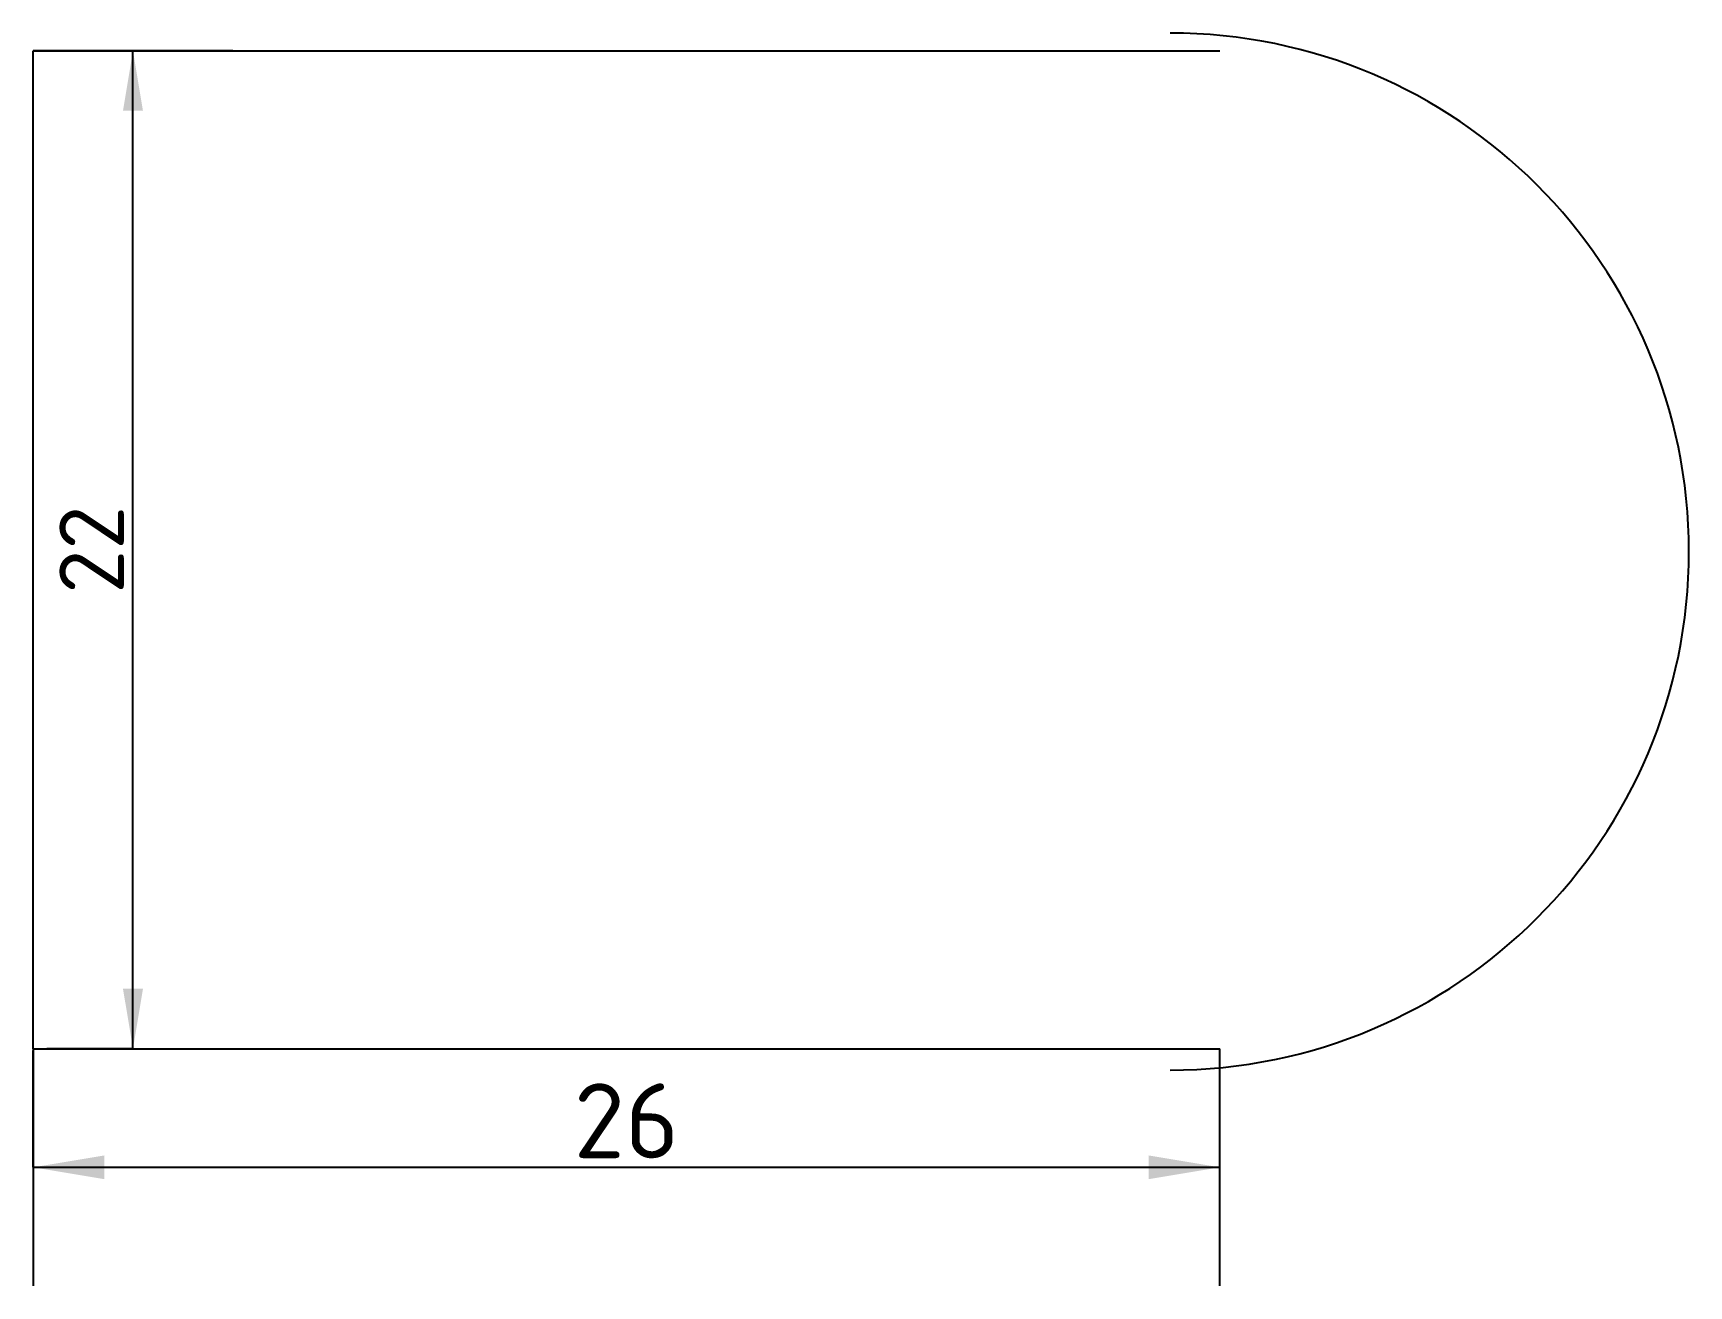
# Model space of a CAD drawing. Extents: x 0 to 36.6, y -5.2 to 22.5.
import ezdxf
from ezdxf.enums import TextEntityAlignment as Align

# ---------------------------------------------------------------- set-up
doc = ezdxf.new("R2010")
doc.units = 0
doc.layers.add('DIMENSIONS', color=1, linetype='CONTINUOUS')
doc.styles.add('ISOCPEUR', font='isocpeur.ttf')

# ---------------------------------------------------------------- blocks, each defined once
blk = doc.blocks.new('DIMTICK_ARROW')
at = {"color": 5}
blk.add_line((0, 0.5), (0, -0.5), dxfattribs=at)
at = {"color": 7}
blk.add_solid([(0, 0), (0.3, 0.05), (0.3, -0.05)], dxfattribs=at)

msp = doc.modelspace()

# ---------------------------------------------------------------- linework, layer by layer
at = {"color": 3}
for p, q in [((0, 22.075), (26.239, 22.075)), ((0, 0), (0, 22.075)), ((0, 0), (0, 22.075)), ((0, 22.075), (26.239, 22.075)), ((0, 0), (26.239, 0)), ((0, 0), (26.239, 0))]:
    msp.add_line(p, q, dxfattribs=at)
msp.add_arc((25.139, 10.998), 11.47, 270, 90, dxfattribs=at)
at = {"layer": 'DIMENSIONS', "color": 5}
for p, q in [((2.208, 22.075), (0.3, 22.075)), ((2.208, 22.075), (0.3, 22.075)), ((2.208, 22.075), (0.3, 22.075)), ((2.208, 22.075), (0.3, 22.075)), ((2.208, 22.075), (0.3, 22.075)), ((0, -2.624), (0, -0.038)), ((0, -2.624), (0, -0.038)), ((0, -2.624), (0, -0.038)), ((0, -2.624), (0, -0.038)), ((0, -2.624), (0, -0.038)), ((0, -2.624), (0, -0.038)), ((0, -2.624), (0, -0.038)), ((2.208, 0), (0.3, 0)), ((2.208, 0), (0.3, 0)), ((2.208, 0), (0.3, 0)), ((2.208, 0), (0.3, 0)), ((2.208, 0), (0.3, 0)), ((26.239, -2.624), (26.239, -0.038)), ((26.239, -2.624), (26.239, -0.038)), ((26.239, -2.624), (26.239, -0.038)), ((26.239, -2.624), (26.239, -0.038)), ((26.239, -2.624), (26.239, -0.038)), ((26.239, -2.624), (26.239, -0.038)), ((26.239, -2.624), (26.239, -0.038))]:
    msp.add_line(p, q, dxfattribs=at)
at = {"layer": 'DIMENSIONS', "color": 7}
for p, q in [((2.208, 0), (2.208, 22.075)), ((2.208, 0), (2.208, 22.075)), ((2.208, 0), (2.208, 22.075)), ((2.208, 0), (2.208, 22.075)), ((2.208, 0), (2.208, 22.075)), ((0, -2.624), (26.239, -2.624)), ((0, -2.624), (26.239, -2.624)), ((0, -2.624), (26.239, -2.624)), ((0, -2.624), (26.239, -2.624)), ((0, -2.624), (26.239, -2.624)), ((0, -2.624), (26.239, -2.624)), ((0, -2.624), (26.239, -2.624))]:
    msp.add_line(p, q, dxfattribs=at)

# ---------------------------------------------------------------- block references
at = {"layer": 'DIMENSIONS'}
for p, xscale, yscale, rotation in [((2.208, 22.075), 4.415010417966814, 4.415010417966814, 270), ((2.208, 22.075), 4.415010417966814, 4.415010417966814, 270), ((2.208, 22.075), 4.415010417966814, 4.415010417966814, 270), ((2.208, 22.075), 4.415010417966814, 4.415010417966814, 270), ((2.208, 22.075), 4.415010417966814, 4.415010417966814, 270), ((2.208, 0), 4.415010417966814, 4.415010417966814, 90), ((2.208, 0), 4.415010417966814, 4.415010417966814, 90), ((2.208, 0), 4.415010417966814, 4.415010417966814, 90), ((2.208, 0), 4.415010417966814, 4.415010417966814, 90), ((2.208, 0), 4.415010417966814, 4.415010417966814, 90), ((26.239, -2.624), 5.247734802850234, 5.247734802850234, 180), ((26.239, -2.624), 5.247734802850234, 5.247734802850234, 180), ((26.239, -2.624), 5.247734802850234, 5.247734802850234, 180), ((26.239, -2.624), 5.247734802850234, 5.247734802850234, 180), ((26.239, -2.624), 5.247734802850234, 5.247734802850234, 180), ((26.239, -2.624), 5.247734802850234, 5.247734802850234, 180), ((26.239, -2.624), 5.247734802850234, 5.247734802850234, 180)]:
    msp.add_blockref('DIMTICK_ARROW', p, dxfattribs=dict(at, xscale=xscale, yscale=yscale, rotation=rotation))
at = {"layer": 'DIMENSIONS', "xscale": 5.247734802850234, "yscale": 5.247734802850234}
msp.add_blockref('DIMTICK_ARROW', (0, -2.624), dxfattribs=at)
msp.add_blockref('DIMTICK_ARROW', (0, -2.624), dxfattribs=at)
msp.add_blockref('DIMTICK_ARROW', (0, -2.624), dxfattribs=at)
msp.add_blockref('DIMTICK_ARROW', (0, -2.624), dxfattribs=at)
msp.add_blockref('DIMTICK_ARROW', (0, -2.624), dxfattribs=at)
msp.add_blockref('DIMTICK_ARROW', (0, -2.624), dxfattribs=at)
msp.add_blockref('DIMTICK_ARROW', (0, -2.624), dxfattribs=at)

# ---------------------------------------------------------------- texts
at = {"layer": 'DIMENSIONS', "color": 7, "style": 'ISOCPEUR'}
msp.add_text('22', height=1.4264, rotation=90, dxfattribs=at).set_placement((1.294, 11.038), align=Align.MIDDLE_CENTER)
msp.add_text('22', height=1.4264, rotation=90, dxfattribs=at).set_placement((1.294, 11.038), align=Align.MIDDLE_CENTER)
msp.add_text('22', height=1.4264, rotation=90, dxfattribs=at).set_placement((1.294, 11.038), align=Align.MIDDLE_CENTER)
msp.add_text('22', height=1.4264, rotation=90, dxfattribs=at).set_placement((1.294, 11.038), align=Align.MIDDLE_CENTER)
msp.add_text('22', height=1.4264, rotation=90, dxfattribs=at).set_placement((1.294, 11.038), align=Align.MIDDLE_CENTER)
msp.add_text('26', height=1.6577, dxfattribs=at).set_placement((13.119, -1.595), align=Align.MIDDLE_CENTER)
msp.add_text('26', height=1.6577, dxfattribs=at).set_placement((13.119, -1.595), align=Align.MIDDLE_CENTER)
msp.add_text('26', height=1.6577, dxfattribs=at).set_placement((13.119, -1.595), align=Align.MIDDLE_CENTER)
msp.add_text('26', height=1.6577, dxfattribs=at).set_placement((13.119, -1.595), align=Align.MIDDLE_CENTER)
msp.add_text('26', height=1.6577, dxfattribs=at).set_placement((13.119, -1.595), align=Align.MIDDLE_CENTER)
msp.add_text('26', height=1.6577, dxfattribs=at).set_placement((13.119, -1.595), align=Align.MIDDLE_CENTER)
msp.add_text('26', height=1.6577, dxfattribs=at).set_placement((13.119, -1.595), align=Align.MIDDLE_CENTER)

doc.saveas('drawing.dxf')
